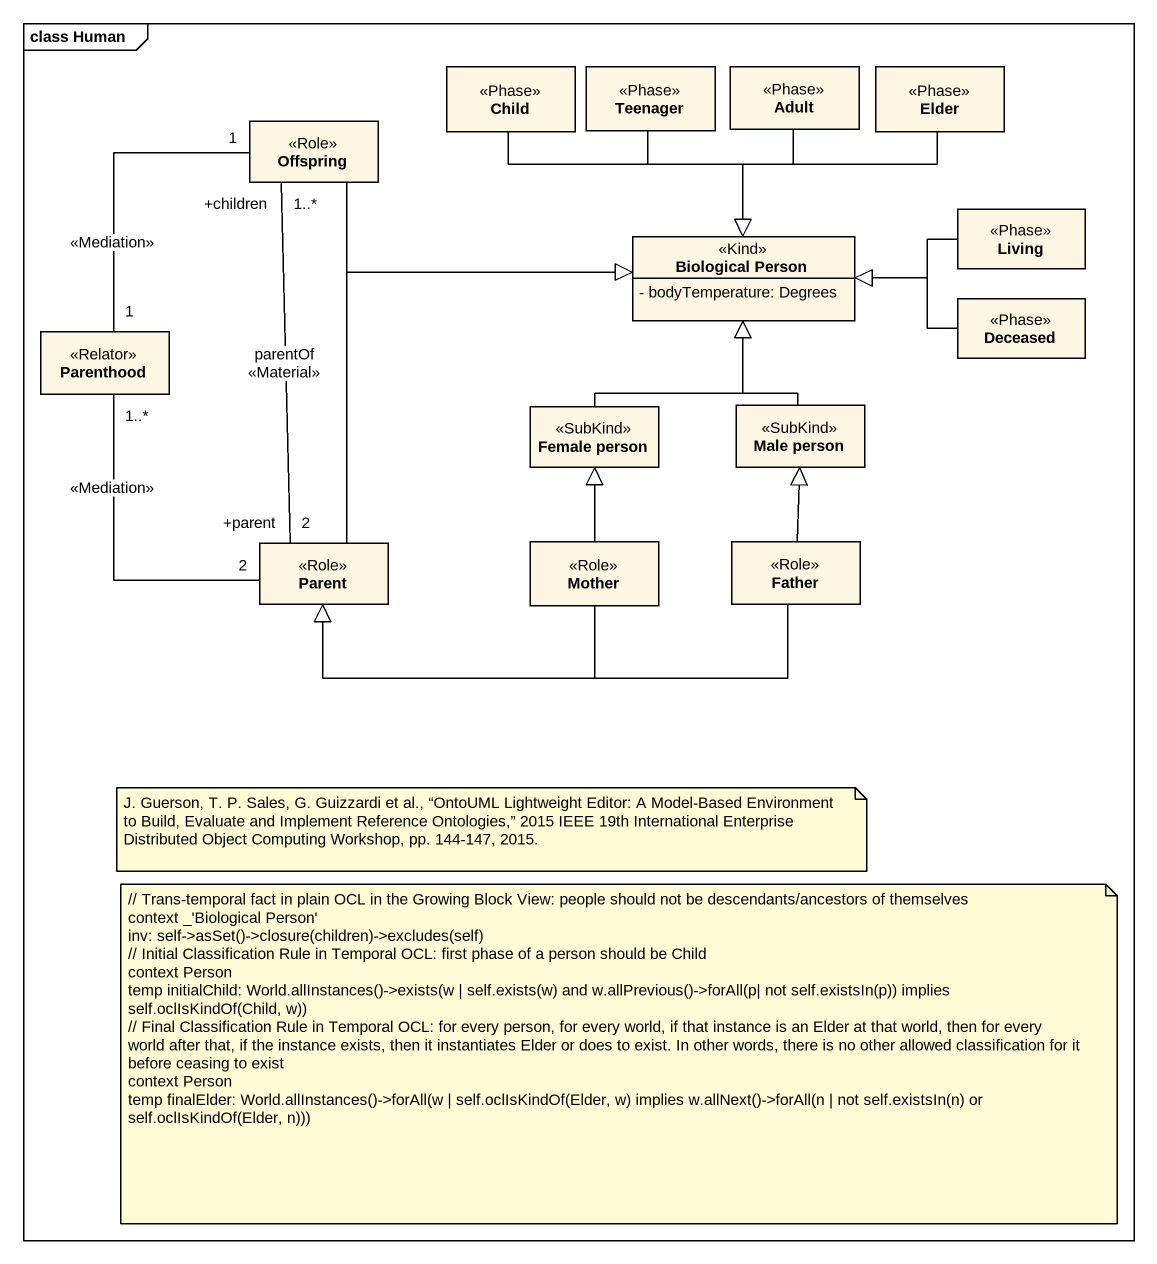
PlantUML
@startuml
mainframe class Human
hide circle
hide empty members
skinparam classAttributeIconSize 0
class Child <<Phase>>
class Teenager <<Phase>>
class Adult <<Phase>>
class Elder <<Phase>>
class Offspring <<Role>>
class Living <<Phase>>
class "Biological Person" as Biological_Person <<Kind>> {
  - bodyTemperature: Degrees
}
class Deceased <<Phase>>
class Parenthood <<Relator>>
class "Female person" as Female_person <<SubKind>>
class "Male person" as Male_person <<SubKind>>
class Parent <<Role>>
class Mother <<Role>>
class Father <<Role>>
Child --|> Biological_Person
Teenager --|> Biological_Person
Adult --|> Biological_Person
Elder --|> Biological_Person
Offspring -right-|> Biological_Person
Living -left-|> Biological_Person
Deceased -left-|> Biological_Person
Parenthood "1" -up- "1" Offspring : <<Mediation>>
Parenthood "1..*" -- "2" Parent : <<Mediation>>
Female_person -up-|> Biological_Person
Male_person -up-|> Biological_Person
Parent "+parent\n2" -up- "+children\n1..*" Offspring : parentOf\n<<Material>>
Parent -up-|> Biological_Person
Mother -up-|> Female_person
Mother -left-|> Parent
Father -up-|> Male_person
Father -left-|> Parent
note as N1
  J. Guerson, T. P. Sales, G. Guizzardi et al., “OntoUML Lightweight Editor: A Model-Based Environment to Build, Evaluate and Implement Reference Ontologies,” 2015 IEEE 19th International Enterprise Distributed Object Computing Workshop, pp. 144-147, 2015.
end note
note as N2
  // Trans-temporal fact in plain OCL in the Growing Block View: people should not be descendants/ancestors of themselves
  context _'Biological Person'
  inv: self->asSet()->closure(children)->excludes(self)
  // Initial Classification Rule in Temporal OCL: first phase of a person should be Child
  context Person
  temp initialChild: World.allInstances()->exists(w | self.exists(w) and w.allPrevious()->forAll(p| not self.existsIn(p)) implies self.oclIsKindOf(Child, w))
  // Final Classification Rule in Temporal OCL: for every person, for every world, if that instance is an Elder at that world, then for every world after that, if the instance exists, then it instantiates Elder or does to exist. In other words, there is no other allowed classification for it before ceasing to exist
  context Person
  temp finalElder: World.allInstances()->forAll(w | self.oclIsKindOf(Elder, w) implies w.allNext()->forAll(n | not self.existsIn(n) or self.oclIsKindOf(Elder, n)))
end note
@enduml
